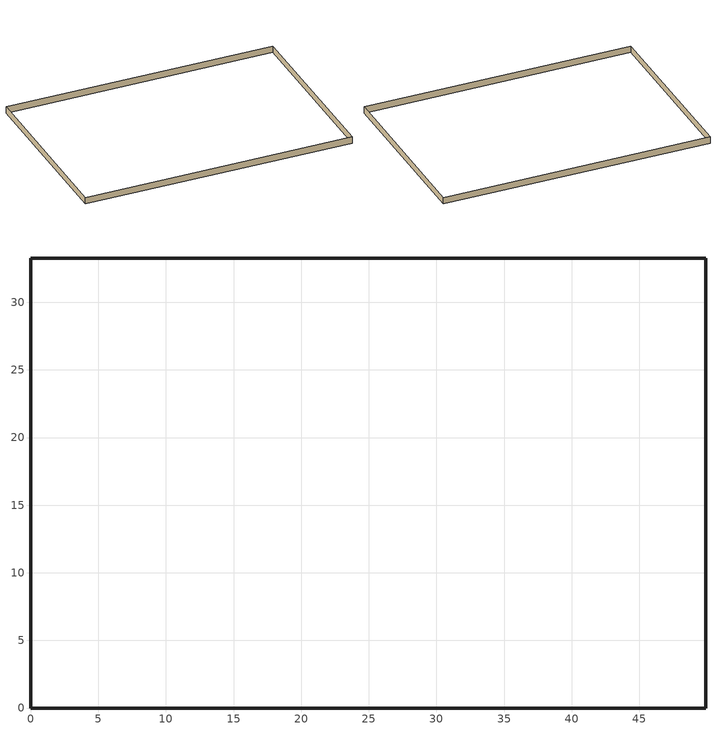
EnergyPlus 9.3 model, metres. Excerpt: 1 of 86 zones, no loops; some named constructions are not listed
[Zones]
FirstFloor_Plenum ZN
 wall outside (nonres_ext_wall): 49.91,0 49.91,33.27 0,33.27 0,0 49.91,0 z2.74:3.96
[Schedule:Compact]
OpenOffice_Top_1 Lighting Schedule; OpenOffice_Top_2 Lighting Schedule; OpenOffice_Top_3 Lighting Schedule; OpenOffice_Top_4 Lighting Schedule; Restroom_Bot Lighting Schedule; Restroom_Mid Lighting Schedule; Restroom_Top Lighting Schedule; Stair_Bot_1 Lighting Schedule; Stair_Bot_2 Lighting Schedule; Stair_Mid_1 Lighting Schedule; Stair_Mid_2 Lighting Schedule; Stair_Top_1 Lighting Schedule; Stair_Top_2 Lighting Schedule; EnclosedOffice_Bot_7 Lighting Schedule; EnclosedOffice_Bot_6 Lighting Schedule; EnclosedOffice_Bot_5 Lighting Schedule; EnclosedOffice_Bot_2 Lighting Schedule; EnclosedOffice_Bot_8 Lighting Schedule; EnclosedOffice_Bot_9 Lighting Schedule; EnclosedOffice_Mid_6 Lighting Schedule; EnclosedOffice_Mid_5 Lighting Schedule; EnclosedOffice_Mid_4 Lighting Schedule; EnclosedOffice_Mid_8 Lighting Schedule; EnclosedOffice_Mid_9 Lighting Schedule; EnclosedOffice_Mid_7 Lighting Schedule; EnclosedOffice_Top_6 Lighting Schedule; EnclosedOffice_Top_5 Lighting Schedule; EnclosedOffice_Top_4 Lighting Schedule; EnclosedOffice_Top_9 Lighting Schedule; EnclosedOffice_Top_8 Lighting Schedule; EnclosedOffice_Top_7 Lighting Schedule: Through: 12/31, For: Weekdays, Until: 05:00, 0.05, Until: 05:20, 0.1, Until: 05:40, 0.1, Until: 06:00, 0.1, Until: 06:20, 0.0862326, Until: 06:40, 0.0862326, Until: 07:00, 0.0862326, Until: 07:20, 0.258698, Until: 07:40, 0.258698, Until: 08:00, 0.258698, Until: 08:20, 0.776093, Until: 08:40, 0.776093, Until: 09:00, 0.776093, Until: 09:20, 0.776093, Until: 09:40, 0.776093, Until: 10:00, 0.776093, Until: 10:20, 0.776093, Until: 10:40, 0.776093, Until: 11:00, 0.776093, Until: 11:20, 0.776093, Until: 11:40, 0.776093, Until: 12:00, 0.776093, Until: 12:20, 0.776093, Until: 12:40, 0.776093, Until: 13:00, 0.776093, Until: 13:20, 0.776093, Until: 13:40, 0.776093, Until: 14:00, 0.776093, Until: 14:20, 0.776093, Until: 14:40, 0.776093, Until: 15:00, 0.776093, Until: 15:20, 0.776093, Until: 15:40, 0.776093, Until: 16:00, 0.776093, Until: 16:20, 0.776093, Until: 16:40, 0.776093, Until: 17:00, 0.776093, Until: 17:20, 0.431163, Until: 17:40, 0.431163, Until: 18:00, 0.431163, Until: 18:20, 0.258698, Until: 18:40, 0.258698, Until: 19:00, 0.258698, Until: 19:20, 0.258698, Until: 19:40, 0.258698, Until: 20:00, 0.258698, Until: 20:20, 0.172465, Until: 20:40, 0.172465, Until: 21:00, 0.172465, Until: 21:20, 0.172465, Until: 21:40, 0.172465, Until: 22:00, 0.172465, Until: 22:20, 0.0862326, Until: 22:40, 0.0862326, Until: 23:00, 0.0862326, Until: 23:20, 0.0431163, Until: 23:40, 0.0431163, Until: 24:00, 0.0431163, For: SummerDesignDay, Until: 24:00, 1, For: Saturday, Until: 06:00, 0.05, Until: 06:20, 0.0862326, Until: 06:40, 0.0862326, Until: 07:00, 0.0862326, Until: 07:20, 0.0862326, Until: 07:40, 0.0862326, Until: 08:00, 0.0862326, Until: 08:20, 0.258698, Until: 08:40, 0.258698, Until: 09:00, 0.258698, Until: 09:20, 0.258698, Until: 09:40, 0.258698, Until: 10:00, 0.258698, Until: 10:20, 0.258698, Until: 10:40, 0.258698, Until: 11:00, 0.258698, Until: 11:20, 0.258698, Until: 11:40, 0.258698, Until: 12:00, 0.258698, Until: 12:20, 0.129349, Until: 12:40, 0.129349, Until: 13:00, 0.129349, Until: 13:20, 0.129349, Until: 13:40, 0.129349, Until: 14:00, 0.129349, Until: 14:20, 0.129349, Until: 14:40, 0.129349, Until: 15:00, 0.129349, Until: 15:20, 0.129349, Until: 15:40, 0.129349, Until: 16:00, 0.129349, Until: 16:20, 0.129349, Until: 16:40, 0.129349, Until: 17:00, 0.129349, Until: 17:20, 0.0431163, Until: 17:40, 0.0431163, Until: 18:00, 0.0431163, Until: 18:20, 0.0431163, Until: 18:40, 0.0431163, Until: 19:00, 0.0431163, Until: 19:20, 0.05, Until: 19:40, 0.05, Until: 20:00, 0.05, Until: 20:20, 0.05, Until: 20:40, 0.05, Until: 21:00, 0.05, Until: 21:20, 0.05, Until: 21:40, 0.05, Until: 22:00, 0.05, Until: 22:20, 0.05, Until: 22:40, 0.05, Until: 23:00, 0.05, Until: 23:20, 0.05, Until: 23:40, 0.05, Until: 24:00, 0.05, For: WinterDesignDay, Until: 24:00, 0, For: Sunday Holidays AllOtherDays, Until: 6:00, 0.05, Until: 18:00, 0.0431163, Until: 24:00, 0.05
ClassRoom_Bot Elec Equip Schedule; EnclosedOffice_Bot_7 Elec Equip Schedule; EnclosedOffice_Bot_10 Elec Equip Schedule; EnclosedOffice_Bot_3 Elec Equip Schedule; EnclosedOffice_Bot_4 Elec Equip Schedule; EnclosedOffice_Mid_1 Elec Equip Schedule; EnclosedOffice_Mid_2 Elec Equip Schedule; EnclosedOffice_Mid_3 Elec Equip Schedule; EnclosedOffice_Top_1 Elec Equip Schedule; EnclosedOffice_Top_2 Elec Equip Schedule; EnclosedOffice_Top_3 Elec Equip Schedule; EnclosedOffice_Bot_5 Elec Equip Schedule; EnclosedOffice_Bot_1 Elec Equip Schedule; EnclosedOffice_Bot_9 Elec Equip Schedule; EnclosedOffice_Bot_8 Elec Equip Schedule; EnclosedOffice_Bot_2 Elec Equip Schedule; EnclosedOffice_Mid_4 Elec Equip Schedule; EnclosedOffice_Mid_5 Elec Equip Schedule; EnclosedOffice_Mid_6 Elec Equip Schedule; EnclosedOffice_Mid_7 Elec Equip Schedule; EnclosedOffice_Mid_8 Elec Equip Schedule; EnclosedOffice_Mid_9 Elec Equip Schedule; EnclosedOffice_Top_4 Elec Equip Schedule; EnclosedOffice_Top_5 Elec Equip Schedule; EnclosedOffice_Top_6 Elec Equip Schedule; EnclosedOffice_Top_7 Elec Equip Schedule; EnclosedOffice_Top_8 Elec Equip Schedule; EnclosedOffice_Top_9 Elec Equip Schedule; ConfRoom_Bot_1 Elec Equip Schedule; ConfRoom_Bot_2 Elec Equip Schedule: Through: 12/31, For: Weekdays, Until: 06:00, 0.307674, Until: 06:20, 0.381235, Until: 06:40, 0.381235, Until: 07:00, 0.381235, Until: 07:20, 0.381235, Until: 07:40, 0.381235, Until: 08:00, 0.381235, Until: 08:20, 0.857778, Until: 08:40, 0.857778, Until: 09:00, 0.857778, Until: 09:20, 0.857778, Until: 09:40, 0.857778, Until: 10:00, 0.857778, Until: 10:20, 0.857778, Until: 10:40, 0.857778, Until: 11:00, 0.857778, Until: 11:20, 0.857778, Until: 11:40, 0.857778, Until: 12:00, 0.857778, Until: 12:20, 0.76247, Until: 12:40, 0.76247, Until: 13:00, 0.76247, Until: 13:20, 0.857778, Until: 13:40, 0.857778, Until: 14:00, 0.857778, Until: 14:20, 0.857778, Until: 14:40, 0.857778, Until: 15:00, 0.857778, Until: 15:20, 0.857778, Until: 15:40, 0.857778, Until: 16:00, 0.857778, Until: 16:20, 0.857778, Until: 16:40, 0.857778, Until: 17:00, 0.857778, Until: 17:20, 0.476543, Until: 17:40, 0.476543, Until: 18:00, 0.476543, Until: 18:20, 0.381235, Until: 18:40, 0.381235, Until: 19:00, 0.381235, Until: 19:20, 0.381235, Until: 19:40, 0.381235, Until: 20:00, 0.381235, Until: 20:20, 0.381235, Until: 20:40, 0.381235, Until: 21:00, 0.381235, Until: 21:20, 0.381235, Until: 21:40, 0.381235, Until: 22:00, 0.381235, Until: 22:20, 0.381235, Until: 22:40, 0.381235, Until: 23:00, 0.381235, Until: 23:20, 0.381235, Until: 23:40, 0.381235, Until: 24:00, 0.381235, For: SummerDesignDay, Until: 24:00, 1, For: Saturday, Until: 06:00, 0.230755, Until: 06:20, 0.381235, Until: 06:40, 0.381235, Until: 07:00, 0.381235, Until: 07:20, 0.381235, Until: 07:40, 0.381235, Until: 08:00, 0.381235, Until: 08:20, 0.476543, Until: 08:40, 0.476543, Until: 09:00, 0.476543, Until: 09:20, 0.476543, Until: 09:40, 0.476543, Until: 10:00, 0.476543, Until: 10:20, 0.476543, Until: 10:40, 0.476543, Until: 11:00, 0.476543, Until: 11:20, 0.476543, Until: 11:40, 0.476543, Until: 12:00, 0.476543, Until: 12:20, 0.33358, Until: 12:40, 0.33358, Until: 13:00, 0.33358, Until: 13:20, 0.33358, Until: 13:40, 0.33358, Until: 14:00, 0.33358, Until: 14:20, 0.33358, Until: 14:40, 0.33358, Until: 15:00, 0.33358, Until: 15:20, 0.33358, Until: 15:40, 0.33358, Until: 16:00, 0.33358, Until: 16:20, 0.33358, Until: 16:40, 0.33358, Until: 17:00, 0.33358, Until: 17:20, 0.285926, Until: 17:40, 0.285926, Until: 18:00, 0.285926, Until: 18:20, 0.285926, Until: 18:40, 0.285926, Until: 19:00, 0.285926, Until: 19:20, 0.230755, Until: 19:40, 0.230755, Until: 20:00, 0.230755, Until: 20:20, 0.230755, Until: 20:40, 0.230755, Until: 21:00, 0.230755, Until: 21:20, 0.230755, Until: 21:40, 0.230755, Until: 22:00, 0.230755, Until: 22:20, 0.230755, Until: 22:40, 0.230755, Until: 23:00, 0.230755, Until: 23:20, 0.230755, Until: 23:40, 0.230755, Until: 24:00, 0.230755, For: WinterDesignDay, Until: 24:00, 0, For: Sunday Holidays AllOtherDays, Until: 06:00, 0.230755, Until: 18:00, 0.285926, Until: 24:00, 0.230755
